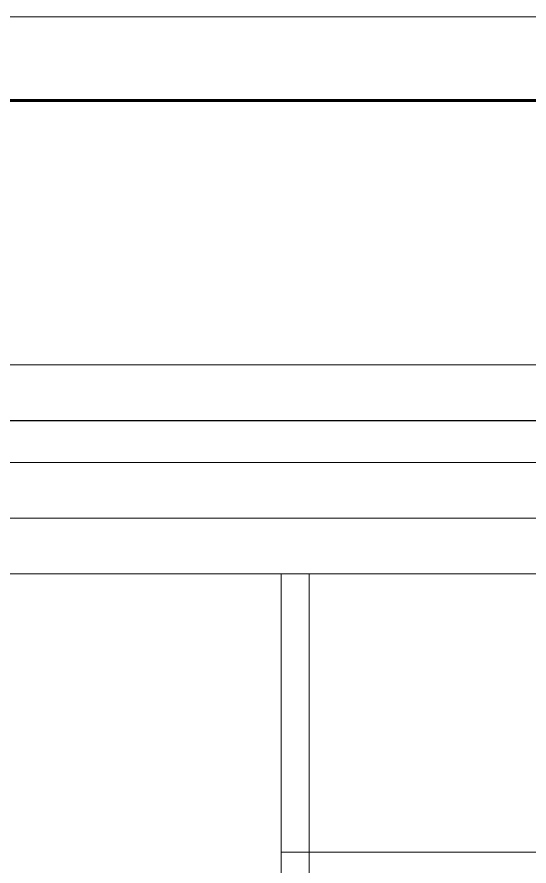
# Model space of a CAD drawing. Extents: x -1299 to 23780, y -3010 to 8106.
# Drawn here: x 15233.5 to 15270.3, y 2804 to 2865 of the extents above; entities that cross this region are included whole.
import ezdxf

# ---------------------------------------------------------------- set-up
doc = ezdxf.new("R2010")
doc.units = 0
doc.header["$LTSCALE"] = 25
doc.header["$MEASUREMENT"] = 0
doc.layers.get('0').update_dxf_attribs({"color": 9, "lineweight": 9})
for name, color, linetype, lineweight in [('00', 9, 'Continuous', 9), ('01', 9, 'Continuous', 9), ('06C', 9, 'Continuous', 9), ('06D', 9, 'Continuous', 9), ('10', 9, 'Continuous', 9), ('33', 9, 'BATTING', 9), ('40B', 9, 'Continuous', 9)]:
    doc.layers.add(name, color=color, linetype=linetype, lineweight=lineweight)
doc.linetypes.add('BATTING', pattern='A,0.0001,-0.1,[134,ltypeshp.shx,S=0.1,R=0,X=-0.1,Y=0],-0.2,[134,ltypeshp.shx,S=0.1,R=180,X=0.1,Y=0],-0.1', length=0.4001)

# ---------------------------------------------------------------- blocks, each defined once
blk = doc.blocks.new('p-kolon_80x80')
blk.add_lwpolyline([(-40, -40), (40, -40), (40, 40), (-40, 40)], close=True)
blk = doc.blocks.new('p-2. kat planı')
at = {"layer": '00'}
blk.add_lwpolyline([(15252.5, 2825), (15300, 2825), (15300, 2805), (15252.5, 2805)], close=True, dxfattribs=at)
at = {"layer": '06C'}
blk.add_lwpolyline([(13012.5, 1124.327), (13012.5, 1124.327), (13012.5, 2865), (16712.5, 2865), (16712.493, 2206.394)], dxfattribs=at)
blk.add_lwpolyline([(13012.5, 1124.327), (13012.5, 1124.327), (13012.5, 2865), (16712.5, 2865), (16712.493, 2206.394)], dxfattribs=at)
at = {"layer": '06D'}
for points in [[(15050, 2839.999), (15300, 2840)], [(15300, 2825), (15300, 2833), (15050, 2833), (15050, 2825)]]:
    blk.add_lwpolyline(points, dxfattribs=at)
at = {"layer": '10'}
for points, const_width in [([(13018.5, 1124.327), (13018.5, 2859), (16706.5, 2859), (16706.5, 2206.394)], 0.2), ([(13018.5, 1124.327), (13018.5, 2859), (16706.5, 2859), (16706.5, 2206.394)], 0.2), ([(15043.188, 2836), (15306.812, 2836)], 0.1)]:
    blk.add_lwpolyline(points, dxfattribs=dict(at, const_width=const_width))
at = {"layer": '33', "ltscale": 0.4}
blk.add_lwpolyline([(15050, 2829), (15300, 2829)], dxfattribs=at)
at = {"layer": '40B'}
for points in [[(14480.5, 2825), (15254.5, 2825), (15254.5, 2364.214), (14480.501, 2363.333)], [(15254.5, 2364.214), (15945, 2365), (15945, 2825), (15254.5, 2825)]]:
    blk.add_lwpolyline(points, close=True, dxfattribs=at)
at = {"layer": '01'}
blk.add_blockref('p-kolon_80x80', (15212.5, 2785), dxfattribs=at)

msp = doc.modelspace()

# ---------------------------------------------------------------- block references
msp.add_blockref('p-2. kat planı', (0, 0))

doc.saveas('drawing.dxf')
